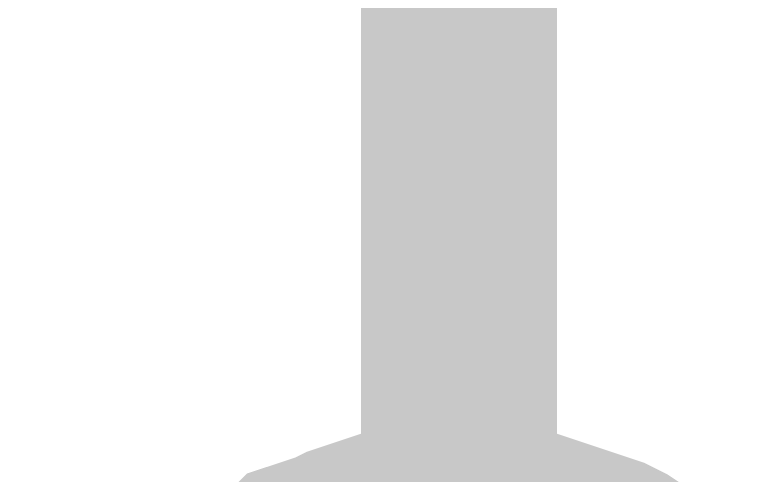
# Model space of a CAD drawing. Header units: inches. Extents: x 0 to 431, y 0 to 297.
# Drawn here: x 136.321 to 137.437, y 144.572 to 145.278 of the extents above; entities that cross this region are included whole.
import ezdxf

# ---------------------------------------------------------------- set-up
doc = ezdxf.new("R2010")
doc.units = ezdxf.units.IN
doc.layers.add('Sheet', color=255, linetype='Continuous')

msp = doc.modelspace()

# ---------------------------------------------------------------- linework, layer by layer
at = {"layer": 'Sheet'}
for points in [[(124.0047, 143.9986, 0.2997, 0.2997, 0), (137.0017, 143.9986, 0.2997, 0.2997, 0), (137.0017, 179.992, 0.2997, 0.2997, 0), (99.1702, 179.992, 0.2997, 0.2997, 0), (99.1702, 179.6979, 0.2997, 0.2997, 0)], [(136.7244, 144.4187, 0.2997, 0.2997, 0), (136.7412, 144.4271, 0.2997, 0.2997, 0), (136.758, 144.4439, 0.2997, 0.2997, 0), (136.7833, 144.4523, 0.2997, 0.2997, 0), (136.8085, 144.4607, 0.2997, 0.2997, 0), (136.8253, 144.4691, 0.2997, 0.2997, 0), (136.8505, 144.4775, 0.2997, 0.2997, 0), (136.8757, 144.4859, 0.2997, 0.2997, 0), (136.9009, 144.4943, 0.2997, 0.2997, 0), (136.9261, 144.4943, 0.2997, 0.2997, 0), (136.9513, 144.5027, 0.2997, 0.2997, 0), (136.9765, 144.5027, 0.2997, 0.2997, 0), (137.0017, 144.5027, 0.2997, 0.2997, 0)], [(136.7244, 144.4187, 0.2997, 0.2997, 0), (136.7412, 144.4271, 0.2997, 0.2997, 0), (136.758, 144.4439, 0.2997, 0.2997, 0), (136.7833, 144.4523, 0.2997, 0.2997, 0), (136.8085, 144.4607, 0.2997, 0.2997, 0), (136.8253, 144.4691, 0.2997, 0.2997, 0), (136.8505, 144.4775, 0.2997, 0.2997, 0), (136.8757, 144.4859, 0.2997, 0.2997, 0), (136.9009, 144.4943, 0.2997, 0.2997, 0), (136.9261, 144.4943, 0.2997, 0.2997, 0), (136.9513, 144.5027, 0.2997, 0.2997, 0), (136.9765, 144.5027, 0.2997, 0.2997, 0), (137.0017, 144.5027, 0.2997, 0.2997, 0)], [(136.7244, 144.4187, 0.2997, 0.2997, 0), (136.7412, 144.4271, 0.2997, 0.2997, 0), (136.758, 144.4439, 0.2997, 0.2997, 0), (136.7833, 144.4523, 0.2997, 0.2997, 0), (136.8085, 144.4607, 0.2997, 0.2997, 0), (136.8253, 144.4691, 0.2997, 0.2997, 0), (136.8505, 144.4775, 0.2997, 0.2997, 0), (136.8757, 144.4859, 0.2997, 0.2997, 0), (136.9009, 144.4943, 0.2997, 0.2997, 0), (136.9261, 144.4943, 0.2997, 0.2997, 0), (136.9513, 144.5027, 0.2997, 0.2997, 0), (136.9765, 144.5027, 0.2997, 0.2997, 0), (137.0017, 144.5027, 0.2997, 0.2997, 0)], [(136.7244, 144.4187, 0.2997, 0.2997, 0), (136.7412, 144.4271, 0.2997, 0.2997, 0), (136.758, 144.4439, 0.2997, 0.2997, 0), (136.7833, 144.4523, 0.2997, 0.2997, 0), (136.8085, 144.4607, 0.2997, 0.2997, 0), (136.8253, 144.4691, 0.2997, 0.2997, 0), (136.8505, 144.4775, 0.2997, 0.2997, 0), (136.8757, 144.4859, 0.2997, 0.2997, 0), (136.9009, 144.4943, 0.2997, 0.2997, 0), (136.9261, 144.4943, 0.2997, 0.2997, 0), (136.9513, 144.5027, 0.2997, 0.2997, 0), (136.9765, 144.5027, 0.2997, 0.2997, 0), (137.0017, 144.5027, 0.2997, 0.2997, 0)], [(137.0017, 144.5027, 0.2997, 0.2997, 0), (137.0017, 144.5027, 0.2997, 0.2997, 0)], [(137.0017, 144.5027, 0.2997, 0.2997, 0), (137.0269, 144.5027, 0.2997, 0.2997, 0), (137.0521, 144.5027, 0.2997, 0.2997, 0), (137.0773, 144.4943, 0.2997, 0.2997, 0), (137.1025, 144.4943, 0.2997, 0.2997, 0), (137.1277, 144.4859, 0.2997, 0.2997, 0), (137.1529, 144.4775, 0.2997, 0.2997, 0), (137.1781, 144.4691, 0.2997, 0.2997, 0), (137.2033, 144.4607, 0.2997, 0.2997, 0), (137.2285, 144.4523, 0.2997, 0.2997, 0), (137.2453, 144.4439, 0.2997, 0.2997, 0), (137.2705, 144.4271, 0.2997, 0.2997, 0), (137.2873, 144.4187, 0.2997, 0.2997, 0)], [(137.0017, 144.5027, 0.2997, 0.2997, 0), (137.0017, 144.5027, 0.2997, 0.2997, 0)], [(137.0017, 144.5027, 0.2997, 0.2997, 0), (137.0269, 144.5027, 0.2997, 0.2997, 0), (137.0521, 144.5027, 0.2997, 0.2997, 0), (137.0773, 144.4943, 0.2997, 0.2997, 0), (137.1025, 144.4943, 0.2997, 0.2997, 0), (137.1277, 144.4859, 0.2997, 0.2997, 0), (137.1529, 144.4775, 0.2997, 0.2997, 0), (137.1781, 144.4691, 0.2997, 0.2997, 0), (137.2033, 144.4607, 0.2997, 0.2997, 0), (137.2285, 144.4523, 0.2997, 0.2997, 0), (137.2453, 144.4439, 0.2997, 0.2997, 0), (137.2705, 144.4271, 0.2997, 0.2997, 0), (137.2873, 144.4187, 0.2997, 0.2997, 0)], [(137.0017, 144.5027, 0.2997, 0.2997, 0), (137.0017, 144.5027, 0.2997, 0.2997, 0)], [(137.0017, 144.5027, 0.2997, 0.2997, 0), (137.0269, 144.5027, 0.2997, 0.2997, 0), (137.0521, 144.5027, 0.2997, 0.2997, 0), (137.0773, 144.4943, 0.2997, 0.2997, 0), (137.1025, 144.4943, 0.2997, 0.2997, 0), (137.1277, 144.4859, 0.2997, 0.2997, 0), (137.1529, 144.4775, 0.2997, 0.2997, 0), (137.1781, 144.4691, 0.2997, 0.2997, 0), (137.2033, 144.4607, 0.2997, 0.2997, 0), (137.2285, 144.4523, 0.2997, 0.2997, 0), (137.2453, 144.4439, 0.2997, 0.2997, 0), (137.2705, 144.4271, 0.2997, 0.2997, 0), (137.2873, 144.4187, 0.2997, 0.2997, 0)], [(137.0017, 144.5027, 0.2997, 0.2997, 0), (137.0017, 144.5027, 0.2997, 0.2997, 0)], [(137.0017, 144.5027, 0.2997, 0.2997, 0), (137.0269, 144.5027, 0.2997, 0.2997, 0), (137.0521, 144.5027, 0.2997, 0.2997, 0), (137.0773, 144.4943, 0.2997, 0.2997, 0), (137.1025, 144.4943, 0.2997, 0.2997, 0), (137.1277, 144.4859, 0.2997, 0.2997, 0), (137.1529, 144.4775, 0.2997, 0.2997, 0), (137.1781, 144.4691, 0.2997, 0.2997, 0), (137.2033, 144.4607, 0.2997, 0.2997, 0), (137.2285, 144.4523, 0.2997, 0.2997, 0), (137.2453, 144.4439, 0.2997, 0.2997, 0), (137.2705, 144.4271, 0.2997, 0.2997, 0), (137.2873, 144.4187, 0.2997, 0.2997, 0)]]:
    msp.add_lwpolyline(points, format="xyseb", dxfattribs=at)

doc.saveas('drawing.dxf')
